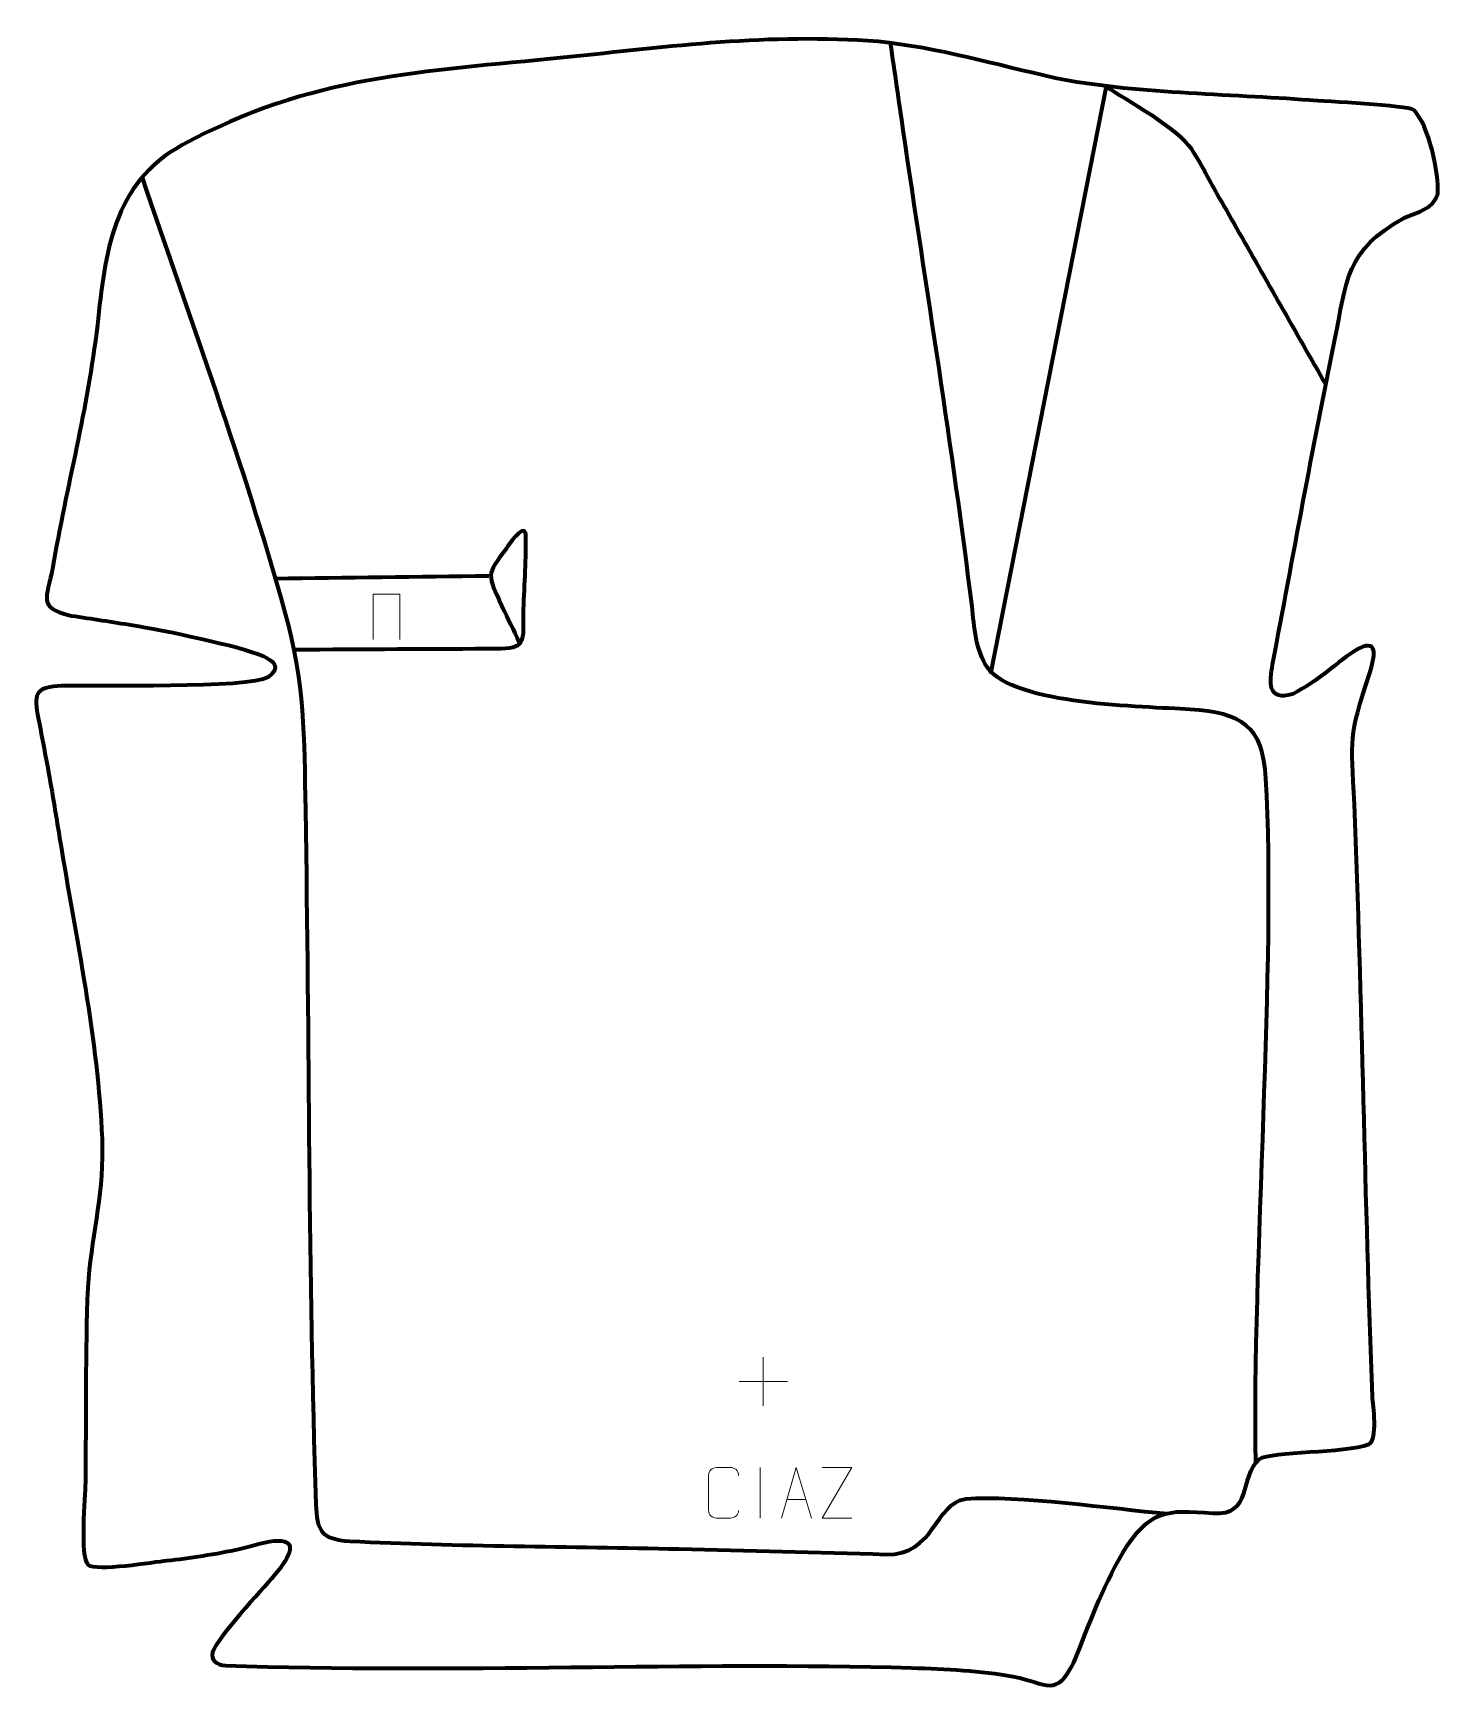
# Model space of a CAD drawing. Header units: millimetres. Extents: x -712 to -18, y 161 to 983.
import ezdxf

# ---------------------------------------------------------------- set-up
doc = ezdxf.new("R2010")
doc.units = ezdxf.units.MM
doc.header["$MEASUREMENT"] = 0
doc.layers.add('layer 2', color=7, linetype='Continuous')
doc.layers.add('layer 3', color=7, linetype='Continuous')

msp = doc.modelspace()

# ---------------------------------------------------------------- linework, layer by layer
at = {"layer": 'layer 2', "color": 142, "lineweight": 158}
for points, knots in [([(-109.0496, 277.322), (-110.8599, 372.8955), (-98.8285, 525.5353), (-104.0452, 614.8613), (-104.0452, 614.8613), (-105.5828, 641.1899), (-116.1272, 647.233), (-141.6465, 648.9786), (-141.6465, 648.9786), (-164.4883, 650.5411), (-228.3148, 650.927), (-241.4971, 669.7589), (-241.4971, 669.7589), (-247.311, 678.0646), (-248.0084, 689.9868), (-249.0981, 699.8001), (-249.0981, 699.8001), (-258.6655, 778.0727), (-271.6193, 856.675), (-282.9992, 934.8107), (-282.9992, 934.8107), (-285.0863, 949.1536), (-287.1734, 963.4964), (-289.2608, 977.8392)], [0, 0, 0, 0, 0.14285714, 0.14285714, 0.14285714, 0.14285714, 0.28571429, 0.28571429, 0.28571429, 0.28571429, 0.42857143, 0.42857143, 0.42857143, 0.42857143, 0.57142857, 0.57142857, 0.57142857, 0.57142857, 0.71428571, 0.71428571, 0.71428571, 0.71428571, 1, 1, 1, 1]), ([(-183.7364, 956.6897), (-172.6921, 950.0457), (-147.3913, 935.4657), (-140.8508, 925.5581), (-140.8508, 925.5581), (-136.6713, 919.2271), (-132.1816, 910.3433), (-128.2741, 903.4878), (-128.2741, 903.4878), (-125.0426, 897.8183), (-121.8082, 892.1504), (-118.5761, 886.4812), (-118.5761, 886.4812), (-103.9081, 860.7517), (-89.2402, 835.0222), (-74.5722, 809.2927)], [0, 0, 0, 0, 0.2, 0.2, 0.2, 0.2, 0.4, 0.4, 0.4, 0.4, 0.6, 0.6, 0.6, 0.6, 1, 1, 1, 1]), ([(-658.6248, 911.4822), (-634.6009, 840.7005), (-608.3093, 769.4394), (-588.2722, 697.4764), (-588.2722, 697.4764), (-578.3441, 661.8194), (-578.5534, 635.6341), (-578.0364, 599.3257), (-578.0364, 599.3257), (-576.033, 485.5228), (-576.7057, 370.3405), (-572.8473, 256.7902), (-572.8473, 256.7902), (-572.4106, 243.9421), (-570.3808, 239.3647), (-556.1542, 238.6372), (-556.1542, 238.6372), (-502.7754, 235.9079), (-447.3854, 235.9955), (-393.779, 234.7348), (-393.779, 234.7348), (-359.7217, 233.9375), (-325.6674, 233.0914), (-291.6164, 232.0525), (-291.6164, 232.0525), (-267.231, 231.306), (-267.6393, 257.5543), (-252.1485, 259.4816), (-252.1485, 259.4816), (-226.8152, 261.4889), (-179.6523, 254.5876), (-153.0961, 252.2231)], [0, 0, 0, 0, 0.11111111, 0.11111111, 0.11111111, 0.11111111, 0.22222222, 0.22222222, 0.22222222, 0.22222222, 0.33333333, 0.33333333, 0.33333333, 0.33333333, 0.44444444, 0.44444444, 0.44444444, 0.44444444, 0.55555556, 0.55555556, 0.55555556, 0.55555556, 0.66666667, 0.66666667, 0.66666667, 0.66666667, 0.77777778, 0.77777778, 0.77777778, 0.77777778, 1, 1, 1, 1]), ([(-583.7391, 678.5597), (-549.6193, 678.8322), (-515.4926, 678.8496), (-481.3878, 679.0967), (-481.3878, 679.0967), (-468.5538, 679.1897), (-470.6481, 684.4249), (-470.3844, 695.9359), (-470.3844, 695.9359), (-470.0917, 708.7154), (-469.0523, 721.0844), (-469.2027, 733.9692), (-469.2027, 733.9692), (-469.2149, 734.7362), (-469.2206, 735.4301), (-469.3502, 736.1849), (-469.3502, 736.1849), (-470.6382, 740.5445), (-477.8688, 729.8032), (-478.8525, 728.4964), (-478.8525, 728.4964), (-489.0479, 715.0718), (-488.2024, 715.4703), (-481.0812, 700.2037), (-481.0812, 700.2037), (-477.8485, 693.2735), (-475.6183, 688.8018), (-472.3908, 681.8618)], [0, 0, 0, 0, 0.125, 0.125, 0.125, 0.125, 0.25, 0.25, 0.25, 0.25, 0.375, 0.375, 0.375, 0.375, 0.5, 0.5, 0.5, 0.5, 0.625, 0.625, 0.625, 0.625, 0.75, 0.75, 0.75, 0.75, 1, 1, 1, 1])]:
    msp.add_open_spline(points, degree=3, knots=knots, dxfattribs=at)
for points in [[(-239.7423, 666.5043), (-239.7423, 666.5043), (-182.816, 956.5785), (-182.816, 956.5785)], [(-592.8758, 713.6332), (-557.7704, 714.0655), (-522.665, 714.4978), (-487.5596, 714.9301)]]:
    msp.add_open_spline(points, degree=3, dxfattribs=at)
at = {"layer": 'layer 2', "color": 250, "lineweight": 9}
for points, knots in [([(-544.577, 683.5472), (-544.577, 683.5472), (-544.577, 705.8975), (-544.577, 705.8975), (-544.577, 705.8975), (-544.577, 705.8975), (-531.4587, 705.8975), (-531.4587, 705.8975), (-531.4587, 705.8975), (-531.4587, 705.8975), (-531.4587, 683.5472), (-531.4587, 683.5472)], [0, 0, 0, 0, 0.25, 0.25, 0.25, 0.25, 0.5, 0.5, 0.5, 0.5, 1, 1, 1, 1]), ([(-364.2636, 253.7724), (-364.4034, 251.449), (-366.0806, 249.9694), (-368.2283, 249.9586), (-368.2283, 249.9586), (-370.5602, 249.959), (-372.8921, 249.959), (-375.2236, 249.9586), (-375.2236, 249.9586), (-377.1486, 249.8532), (-379.1207, 251.7377), (-379.1095, 253.755), (-379.1095, 253.755), (-379.1091, 259.5251), (-379.1091, 265.2948), (-379.1095, 271.0641), (-379.1095, 271.0641), (-379.1053, 273.2022), (-377.3586, 274.9214), (-375.2062, 274.9079), (-375.2062, 274.9079), (-372.8805, 274.9079), (-370.5544, 274.9079), (-368.2283, 274.9079), (-368.2283, 274.9079), (-366.2817, 274.9434), (-364.2903, 273.4519), (-364.2636, 271.0143)], [0, 0, 0, 0, 0.125, 0.125, 0.125, 0.125, 0.25, 0.25, 0.25, 0.25, 0.375, 0.375, 0.375, 0.375, 0.5, 0.5, 0.5, 0.5, 0.625, 0.625, 0.625, 0.625, 0.75, 0.75, 0.75, 0.75, 1, 1, 1, 1]), ([(-343.1571, 249.9547), (-343.1571, 249.9547), (-335.7861, 274.9082), (-335.7861, 274.9082), (-335.7861, 274.9082), (-335.7861, 274.9082), (-328.2162, 249.9547), (-328.2162, 249.9547)], [0, 0, 0, 0, 0.33333333, 0.33333333, 0.33333333, 0.33333333, 1, 1, 1, 1]), ([(-308.3892, 249.9527), (-308.3892, 249.9527), (-323.0082, 249.9527), (-323.0082, 249.9527), (-323.0082, 249.9527), (-323.0082, 249.9527), (-308.3649, 274.9101), (-308.3649, 274.9101), (-308.3649, 274.9101), (-308.3649, 274.9101), (-323.0082, 274.9101), (-323.0082, 274.9101)], [0, 0, 0, 0, 0.25, 0.25, 0.25, 0.25, 0.5, 0.5, 0.5, 0.5, 1, 1, 1, 1])]:
    msp.add_open_spline(points, degree=3, knots=knots, dxfattribs=at)
for points in [[(-352.0763, 329.4015), (-352.0763, 329.4015), (-352.0763, 305.4236), (-352.0763, 305.4236)], [(-364.0652, 317.4125), (-364.0652, 317.4125), (-340.0873, 317.4125), (-340.0873, 317.4125)], [(-353.6866, 274.9185), (-353.6866, 274.9185), (-353.6866, 249.9444), (-353.6866, 249.9444)], [(-340.4345, 259.2041), (-340.4345, 259.2041), (-330.9388, 259.2041), (-330.9388, 259.2041)]]:
    msp.add_open_spline(points, degree=3, dxfattribs=at)
at = {"layer": 'layer 3', "color": 242, "lineweight": 158}
msp.add_open_spline([(-703.0227, 608.2807), (-705.2559, 621.0922), (-707.6913, 633.7329), (-710.1483, 646.4959), (-710.1483, 646.4959), (-712.2779, 657.5583), (-710.3133, 659.9993), (-698.3014, 660.5803), (-698.3014, 660.5803), (-682.2761, 661.2666), (-605.1699, 658.9241), (-596.4077, 664.9941), (-596.4077, 664.9941), (-589.7675, 669.5943), (-593.9209, 673.12), (-598.682, 675.2324), (-598.682, 675.2324), (-610.4213, 680.4408), (-649.0407, 688.2847), (-663.1873, 690.5732), (-663.1873, 690.5732), (-673.2422, 692.1998), (-683.3036, 693.7093), (-693.3701, 695.2546), (-693.3701, 695.2546), (-693.3701, 695.2546), (-694.2961, 695.3967), (-694.2961, 695.3967), (-694.2961, 695.3967), (-710.5549, 699.3636), (-705.377, 703.7816), (-702.8761, 718.5428), (-702.8761, 718.5428), (-695.7376, 759.2088), (-685.5713, 797.2571), (-680.6625, 838.63), (-680.6625, 838.63), (-676.761, 874.1674), (-673.3959, 908.539), (-638.6761, 927.5327), (-638.6761, 927.5327), (-575.6974, 961.9856), (-519.7443, 963.6473), (-450.6938, 970.6419), (-450.6938, 970.6419), (-397.0316, 976.2364), (-349.7789, 982.6519), (-295.4798, 978.5376), (-295.4798, 978.5376), (-265.8101, 975.5934), (-237.0868, 967.037), (-208.0902, 960.554), (-208.0902, 960.554), (-170.9682, 952.9583), (-121.9511, 952.6521), (-82.5338, 949.6033), (-82.5338, 949.6033), (-74.8938, 949.0363), (-34.6774, 947.0852), (-31.0534, 944.7767), (-31.0534, 944.7767), (-23.8703, 937.6168), (-18.322, 913.1512), (-19.3232, 903.5005), (-19.3232, 903.5005), (-21.7436, 895.4001), (-28.5429, 895.0866), (-35.8007, 891.5952), (-35.8007, 891.5952), (-65.0848, 875.3433), (-63.9703, 861.1415), (-70.246, 830.8076), (-70.246, 830.8076), (-81.0782, 777.758), (-90.6704, 724.3883), (-100.7797, 671.1876), (-100.7797, 671.1876), (-102.368, 662.829), (-103.3343, 652.463), (-90.9448, 656.605), (-90.9448, 656.605), (-77.6752, 663.1355), (-71.6782, 670.3767), (-60.344, 677.8357), (-60.344, 677.8357), (-47.8821, 685.4441), (-50.3676, 674.9743), (-52.9777, 666.5737), (-52.9777, 666.5737), (-63.483, 634.3521), (-61.896, 635.8524), (-60.4301, 602.1271), (-60.4301, 602.1271), (-56.479, 504.7895), (-55.2524, 407.393), (-51.5219, 310.1325), (-51.5219, 310.1325), (-51.2418, 305.3519), (-48.6433, 289.0069), (-53.3115, 286.4471), (-53.3115, 286.4471), (-65.2455, 281.841), (-100.8413, 283.2109), (-107.4434, 279.0864), (-107.4434, 279.0864), (-117.1369, 270.0393), (-110.7439, 250.8876), (-130.269, 252.367), (-130.269, 252.367), (-153.2379, 254.3597), (-161.7314, 253.9802), (-174.7051, 232.7878), (-174.7051, 232.7878), (-185.605, 214.0965), (-190.7941, 198.3341), (-198.822, 178.7671), (-198.822, 178.7671), (-207.5921, 161.3271), (-211.8132, 168.1667), (-228.7133, 171.8466), (-228.7133, 171.8466), (-244.794, 174.7362), (-261.7282, 175.5262), (-278.9811, 176.0449), (-278.9811, 176.0449), (-386.0038, 179.2625), (-507.5219, 173.2568), (-617.4499, 177.2576), (-617.4499, 177.2576), (-622.1494, 177.4286), (-624.8271, 180.3018), (-623.8293, 183.5604), (-623.8293, 183.5604), (-621.5634, 190.9597), (-599.721, 214.1655), (-593.3616, 221.5712), (-593.3616, 221.5712), (-591.0948, 224.348), (-589.204, 226.8407), (-587.3478, 229.9144), (-587.3478, 229.9144), (-583.6066, 237.1443), (-586.7178, 238.8012), (-591.6339, 238.7947), (-591.6339, 238.7947), (-596.9235, 238.7876), (-603.1788, 236.3297), (-610.344, 234.7737), (-610.344, 234.7737), (-621.9443, 232.2545), (-635.3414, 230.1591), (-646.3795, 229.037), (-646.3795, 229.037), (-652.8649, 228.3778), (-681.4216, 223.5116), (-685.3341, 227.0074), (-685.3341, 227.0074), (-689.3654, 230.6094), (-686.7781, 260.8077), (-686.5748, 267.473), (-686.5748, 267.473), (-686.219, 299.4106), (-686.6877, 331.7917), (-685.4157, 363.6617), (-685.4157, 363.6617), (-683.9348, 387.6185), (-677.9006, 407.7509), (-678.2302, 432.6355), (-678.2302, 432.6355), (-679.4614, 480.7468), (-690.5405, 532.5403), (-698.4066, 580.2745), (-698.4066, 580.2745), (-699.945, 589.6099), (-701.4836, 598.9454), (-703.0227, 608.2807)], degree=3, knots=[0, 0, 0, 0, 0.02222222, 0.02222222, 0.02222222, 0.02222222, 0.04444444, 0.04444444, 0.04444444, 0.04444444, 0.06666667, 0.06666667, 0.06666667, 0.06666667, 0.08888889, 0.08888889, 0.08888889, 0.08888889, 0.11111111, 0.11111111, 0.11111111, 0.11111111, 0.13333333, 0.13333333, 0.13333333, 0.13333333, 0.15555556, 0.15555556, 0.15555556, 0.15555556, 0.17777778, 0.17777778, 0.17777778, 0.17777778, 0.2, 0.2, 0.2, 0.2, 0.22222222, 0.22222222, 0.22222222, 0.22222222, 0.24444444, 0.24444444, 0.24444444, 0.24444444, 0.26666667, 0.26666667, 0.26666667, 0.26666667, 0.28888889, 0.28888889, 0.28888889, 0.28888889, 0.31111111, 0.31111111, 0.31111111, 0.31111111, 0.33333333, 0.33333333, 0.33333333, 0.33333333, 0.35555556, 0.35555556, 0.35555556, 0.35555556, 0.37777778, 0.37777778, 0.37777778, 0.37777778, 0.4, 0.4, 0.4, 0.4, 0.42222222, 0.42222222, 0.42222222, 0.42222222, 0.44444444, 0.44444444, 0.44444444, 0.44444444, 0.46666667, 0.46666667, 0.46666667, 0.46666667, 0.48888889, 0.48888889, 0.48888889, 0.48888889, 0.51111111, 0.51111111, 0.51111111, 0.51111111, 0.53333333, 0.53333333, 0.53333333, 0.53333333, 0.55555556, 0.55555556, 0.55555556, 0.55555556, 0.57777778, 0.57777778, 0.57777778, 0.57777778, 0.6, 0.6, 0.6, 0.6, 0.62222222, 0.62222222, 0.62222222, 0.62222222, 0.64444444, 0.64444444, 0.64444444, 0.64444444, 0.66666667, 0.66666667, 0.66666667, 0.66666667, 0.68888889, 0.68888889, 0.68888889, 0.68888889, 0.71111111, 0.71111111, 0.71111111, 0.71111111, 0.73333333, 0.73333333, 0.73333333, 0.73333333, 0.75555556, 0.75555556, 0.75555556, 0.75555556, 0.77777778, 0.77777778, 0.77777778, 0.77777778, 0.8, 0.8, 0.8, 0.8, 0.82222222, 0.82222222, 0.82222222, 0.82222222, 0.84444444, 0.84444444, 0.84444444, 0.84444444, 0.86666667, 0.86666667, 0.86666667, 0.86666667, 0.88888889, 0.88888889, 0.88888889, 0.88888889, 0.91111111, 0.91111111, 0.91111111, 0.91111111, 0.93333333, 0.93333333, 0.93333333, 0.93333333, 0.95555556, 0.95555556, 0.95555556, 0.95555556, 1, 1, 1, 1], dxfattribs=at)

doc.saveas('drawing.dxf')
